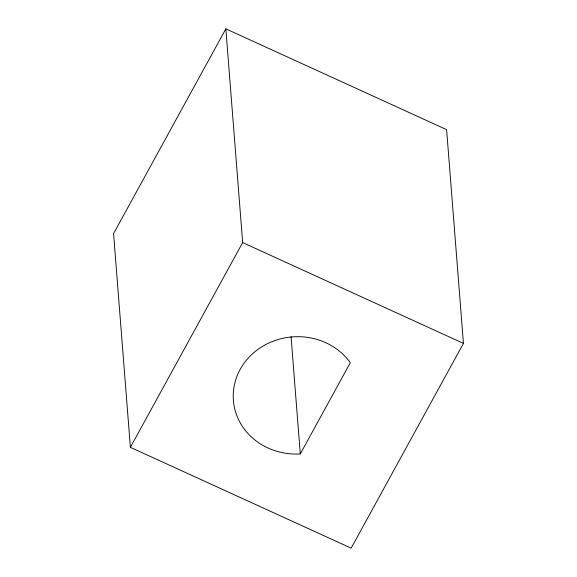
<?xml version="1.0" encoding="UTF-8"?>
<svg xmlns="http://www.w3.org/2000/svg" width="577" height="577" viewBox="0 0 577 577"><rect width="100%" height="100%" fill="white"/><g stroke="black" fill="none" stroke-linecap="round" stroke-linejoin="round"><path stroke-width="0.87" d="M225.845 28.85L113.561 233.606L130.388 447.341L351.155 548.15L463.439 343.394L446.612 129.659L225.845 28.85L242.665 242.585L130.388 447.341M300.292 453.926L350.297 362.731A63.722 58.652 -4.5 0 0 240.14 369.446A63.722 58.652 -4.5 0 0 300.292 453.926L291.068 336.716M242.665 242.585L463.439 343.394"/></g></svg>
